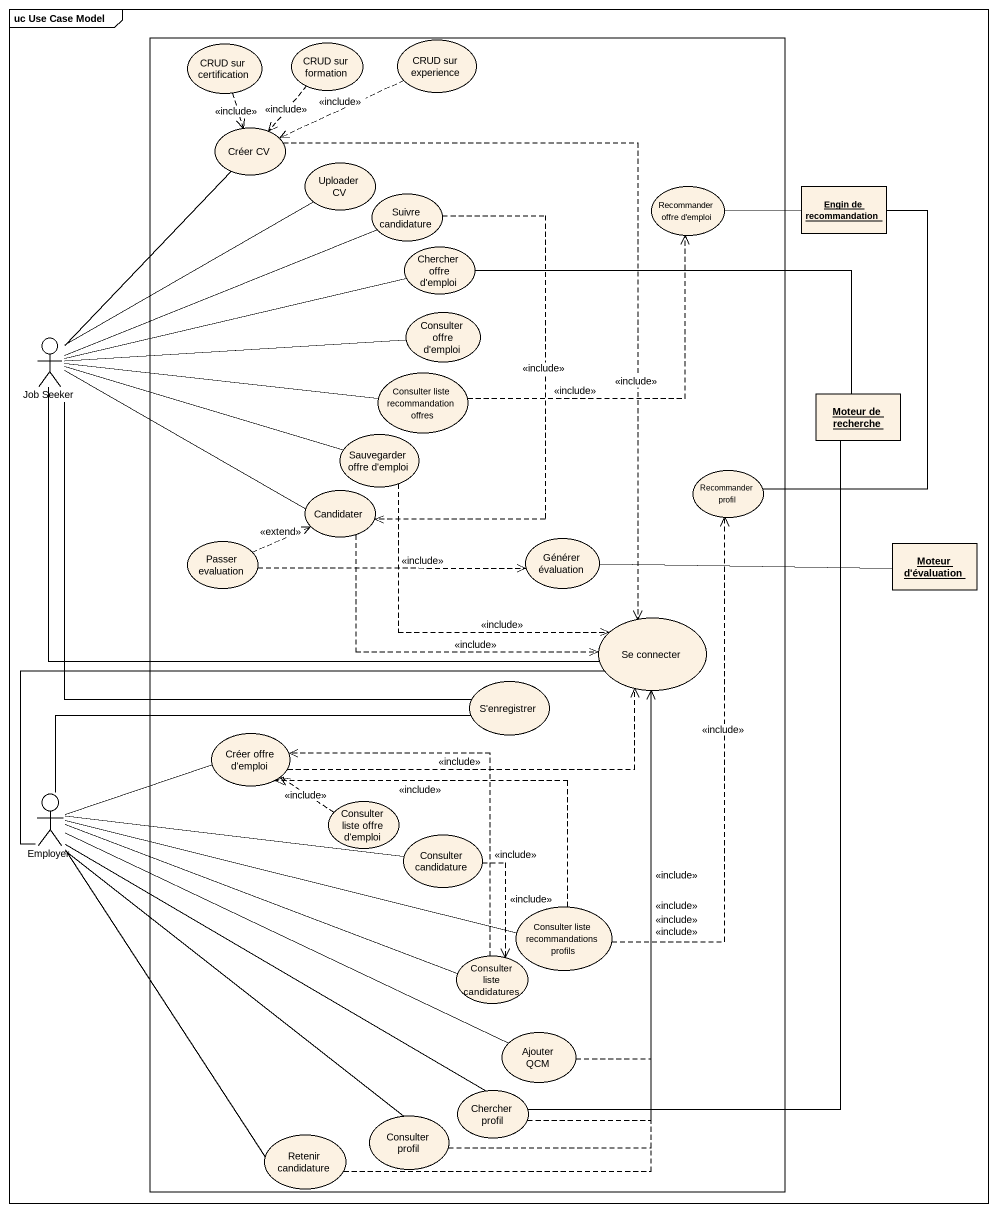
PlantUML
@startuml
mainframe uc Use Case Model
allowmixing
hide circle
hide empty members
rectangle " " as rectangle1 {
  usecase "CRUD sur certification" as CRUD_sur_certification
  usecase "CRUD sur formation" as CRUD_sur_formation
  usecase "CRUD sur experience" as CRUD_sur_experience
  usecase "Créer CV" as Créer_CV
  usecase "Uploader CV" as Uploader_CV
  usecase "Suivre candidature" as Suivre_candidature
  usecase "Recommander offre d'emploi" as Recommander_offre_d_emploi
  usecase "Chercher offre d'emploi" as Chercher_offre_d_emploi
  usecase "Consulter offre d'emploi" as Consulter_offre_d_emploi
  usecase "Consulter liste recommandation offres" as Consulter_liste
  usecase "Sauvegarder offre d'emploi" as Sauvegarder_offre_d_emploi
  usecase Candidater
  usecase "Recommander profil" as Recommander_profil
  usecase "Générer évaluation" as Générer_évaluation
  usecase "Passer evaluation" as Passer_evaluation
  usecase "Se connecter" as Se_connecter
  usecase "S'enregistrer" as S_enregistrer
  usecase "Créer offre d'emploi" as Créer_offre_d_emploi
  usecase "Consulter liste offre d'emploi" as Consulter_liste_offre_d
  usecase "Consulter candidature" as Consulter_candidature
  usecase "Consulter liste recommandations profils" as Consulter_liste_2
  usecase "Consulter liste candidatures" as Consulter_liste_candidatures
  usecase "Ajouter QCM" as Ajouter_QCM
  usecase "Chercher profil" as Chercher_profil
  usecase "Retenir candidature" as Retenir_candidature
  usecase "Consulter profil" as Consulter_profil
}
object "Engin de recommandation" as Engin_de_recommandation
actor "Job Seeker" as Job_Seeker
object "Moteur de recherche" as Moteur_de_recherche
object "Moteur d'évaluation" as Moteur_d_évaluation
actor Employer
CRUD_sur_certification ..> Créer_CV : <<include>>
CRUD_sur_formation ..> Créer_CV : <<include>>
CRUD_sur_experience .left.> Créer_CV : <<include>>
Créer_CV -- Job_Seeker
Créer_CV ..> Se_connecter : <<include>>
Suivre_candidature ..> Candidater : <<include>>
Engin_de_recommandation -left- Recommander_offre_d_emploi
Engin_de_recommandation -- Recommander_profil
Job_Seeker -up- Uploader_CV
Job_Seeker -right- Suivre_candidature
Job_Seeker -right- Chercher_offre_d_emploi
Job_Seeker -right- Consulter_offre_d_emploi
Job_Seeker -right- Consulter_liste
Job_Seeker -right- Sauvegarder_offre_d_emploi
Job_Seeker -right- Candidater
Job_Seeker -right- Se_connecter
Job_Seeker -- S_enregistrer
Consulter_liste .up.> Recommander_offre_d_emploi : <<include>>
Moteur_de_recherche -left- Chercher_offre_d_emploi
Moteur_de_recherche -- Chercher_profil
Sauvegarder_offre_d_emploi ..> Se_connecter : <<include>>
Candidater .right.> Se_connecter : <<include>>
Passer_evaluation .right.> Candidater : <<extend>>
Passer_evaluation .right.> Générer_évaluation : <<include>>
Moteur_d_évaluation -left- Générer_évaluation
Créer_offre_d_emploi .right.> Se_connecter : <<include>>
Employer -right- Se_connecter
Employer -right- S_enregistrer
Employer -right- Créer_offre_d_emploi
Employer -right- Consulter_candidature
Employer -right- Consulter_liste_2
Employer -right- Consulter_liste_candidatures
Employer -right- Ajouter_QCM
Employer -- Chercher_profil
Employer -- Retenir_candidature
Employer -- Consulter_profil
Consulter_liste_offre_d .left.> Créer_offre_d_emploi : <<include>>
Consulter_candidature ..> Consulter_liste_candidatures : <<include>>
Consulter_liste_2 .up.> Recommander_profil : <<include>>
Consulter_liste_2 .left.> Créer_offre_d_emploi : <<include>>
Consulter_liste_candidatures .up.> Créer_offre_d_emploi : <<include>>
Ajouter_QCM .up.> Se_connecter : <<include>>
Chercher_profil .up.> Se_connecter : <<include>>
Retenir_candidature .up.> Se_connecter : <<include>>
Consulter_profil .up.> Se_connecter : <<include>>
@enduml
